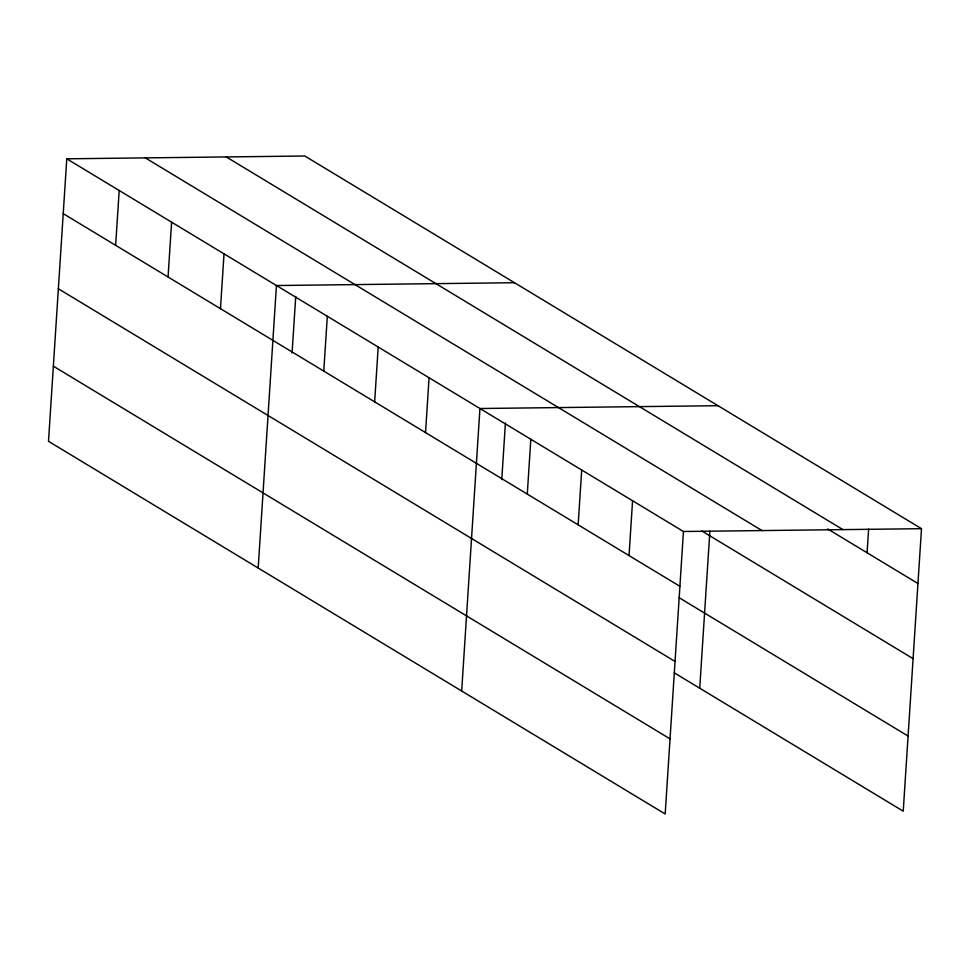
<?xml version="1.0" encoding="UTF-8"?>
<svg xmlns="http://www.w3.org/2000/svg" width="970" height="970" viewBox="0 0 970 970"><rect width="100%" height="100%" fill="white"/><g stroke="black" fill="none" stroke-linecap="round" stroke-linejoin="round"><path stroke-width="1.45" d="M66.772 158.813L48.5 441.314L665.178 813.988L683.45 531.499L66.772 158.813L304.822 156.012L921.5 528.686L903.228 811.187L674.283 672.828M115.636 245.325L119.189 190.496M168.052 277.008L171.605 222.178M220.481 308.678L224.021 253.849M258.178 568.02L276.438 285.532L514.488 282.719M292.079 352.947L295.741 296.383M323.774 371.11L327.314 316.281M374.65 401.859L378.191 347.017M425.527 432.596L429.067 377.766M461.671 691.004L479.944 408.515L717.994 405.702M501.757 479.665L505.406 423.102M527.28 494.094L530.82 439.264M578.156 524.843L581.697 470.001M629.033 555.58L632.573 500.75M699.722 688.203L709.882 531.16M867.083 552.779L868.611 529.062M683.45 531.499L921.5 528.686M226.265 156.934L842.942 529.62M827.652 528.941L917.959 583.516M145.33 157.892L762.008 530.578M701.965 531.051L913.097 658.654M63.22 213.642L679.909 586.329M679.145 597.702L908.09 736.06M58.37 288.781L675.047 661.455M53.362 366.187L670.04 738.861"/></g></svg>
